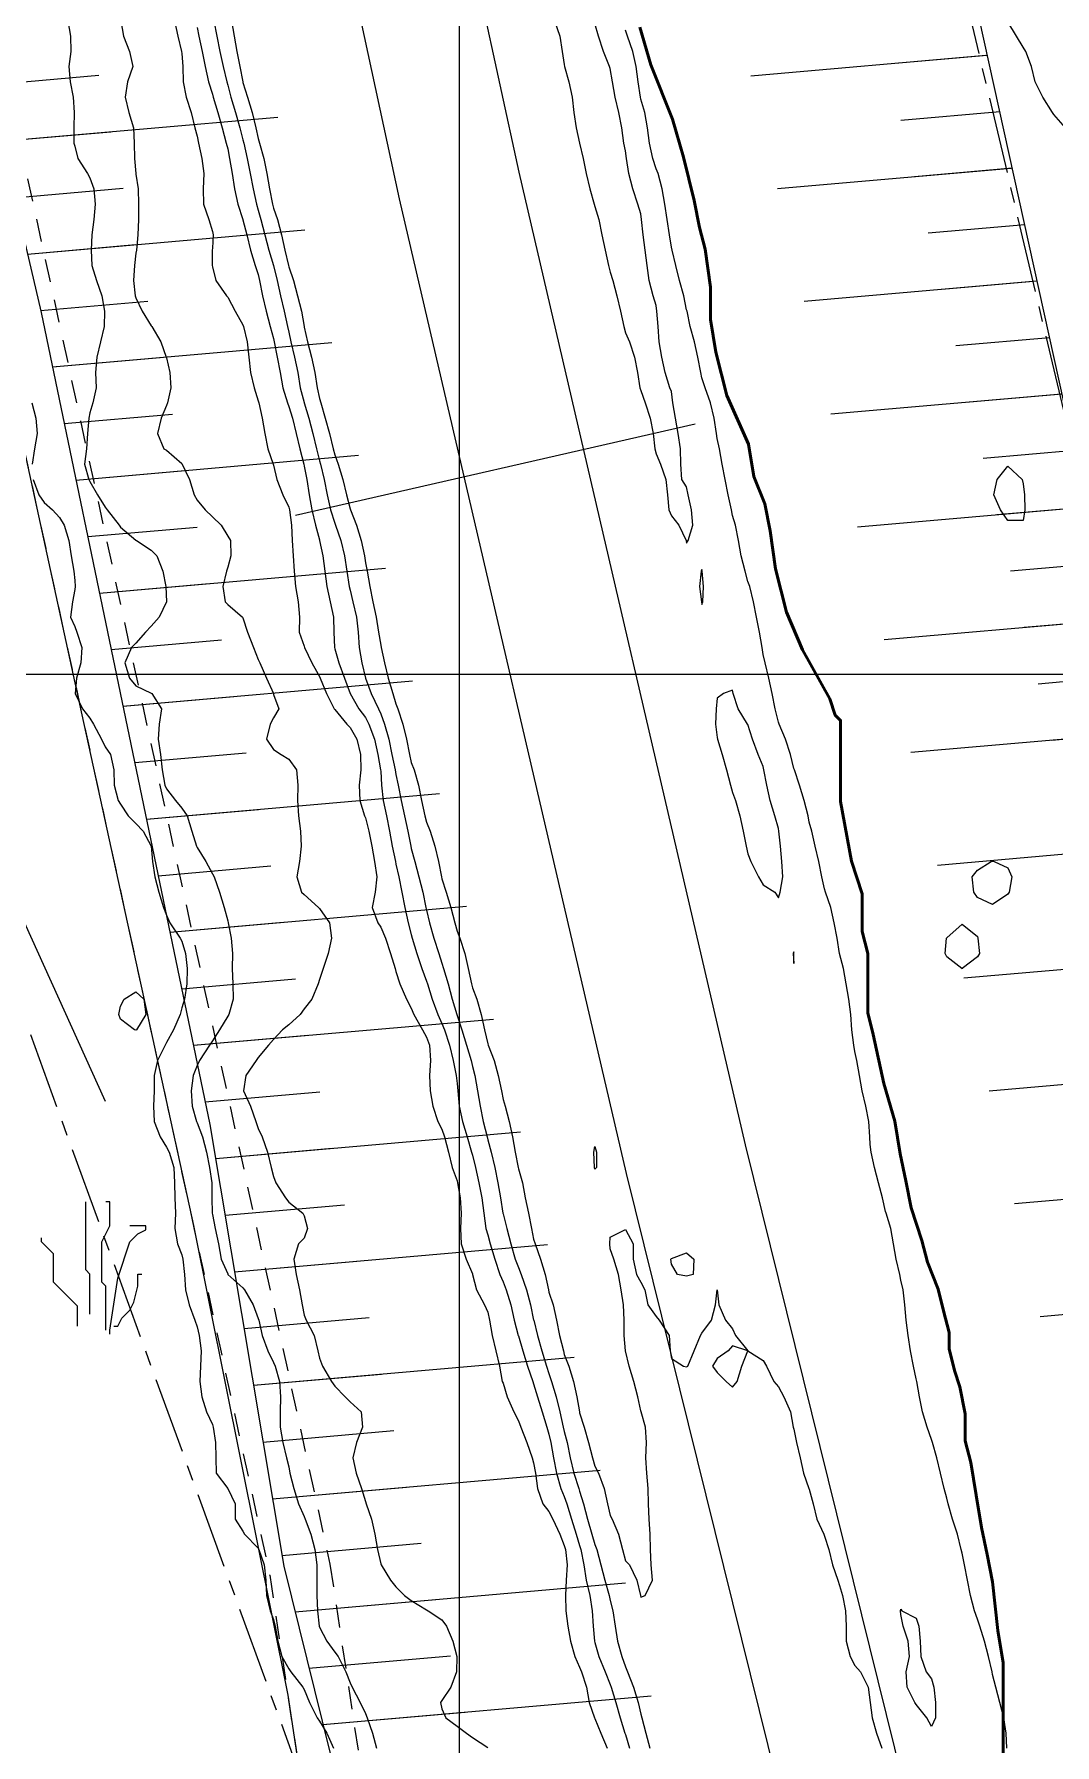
# Model space of a CAD drawing. Header units: centimetres. Extents: x 0 to 642158, y -847 to 649707.
# Drawn here: x 617152.9 to 617186.3, y 620852.4 to 620908.3 of the extents above; entities that cross this region are included whole.
import ezdxf

# ---------------------------------------------------------------- set-up
doc = ezdxf.new("R2010")
doc.units = ezdxf.units.CM
doc.header["$MEASUREMENT"] = 0
for name, pattern in [('ACAD_ISO04W100', [30, 24, -3, 0, -3]), ('CENTERX2', [4, 2.5, -0.5, 0.5, -0.5]), ('JIS_02_0.7', [1.35, 0.75, -0.6])]:
    doc.linetypes.add(name, pattern=pattern)
for name, color, linetype, lineweight in [('MEV_environnement_V', 7, 'Continuous', 20), ('MEV_grille', 254, 'Continuous', 9), ('MEV_layout inondation', 5, 'Continuous', 15), ('MEV_schema paysager_V', 7, 'Continuous', 20), ('MEV_vegetal_V', 7, 'Continuous', 25), ('WAL_parcellaire agricole', 7, 'JIS_02_0.7', 25), ('WAL_topographie 0.5', 253, 'Continuous', 20)]:
    doc.layers.add(name, color=color, linetype=linetype, lineweight=lineweight)
doc.layers.add('MEV_schema paysager_Ha', color=7, linetype='Continuous', lineweight=25, transparency=0.13)
doc.layers.add('SPW_parcellaire cadastral', color=7, linetype='CENTERX2', lineweight=25, true_color=0xff0542)
doc.linetypes.add('FENCELINE1', pattern='A,6.35,-2.54,[133,ltypeshp.shx,S=2.54,R=0,X=-2.54,Y=0],-2.54,25.4', length=36.83)
doc.linetypes.add('TRACKS', pattern='A,0.15,[130,ltypeshp.shx,S=0.25,R=0,X=0,Y=0],0.15', length=0.3)
picture_1 = doc.add_image_def('image2.png', size_in_pixel=(6614, 11023))

# ---------------------------------------------------------------- blocks, each defined once
blk = doc.blocks.new('legende vegetal')
at = {"linetype": 'ACAD_ISO04W100', "ltscale": 0.5}
blk.add_lwpolyline([(617155.16, 620873.215), (617116.802, 620957.812)], dxfattribs=at)
for points in [[(617154.643, 620866.256), (617154.643, 620867.569), (617154.512, 620867.701), (617154.512, 620869.933)], [(617155.168, 620865.731), (617155.168, 620867.175), (617155.037, 620867.307), (617155.037, 620868.62), (617155.3, 620869.145), (617155.3, 620869.933), (617155.168, 620869.933)], [(617154.249, 620865.862), (617154.249, 620866.519), (617154.118, 620866.65), (617153.855, 620866.913), (617153.723, 620867.044), (617153.592, 620867.175), (617153.461, 620867.307), (617153.461, 620868.226), (617153.329, 620868.357), (617153.198, 620868.488), (617153.067, 620868.62), (617153.067, 620868.751)], [(617155.3, 620865.599), (617155.3, 620865.731), (617155.563, 620867.438), (617155.957, 620868.62), (617156.219, 620868.882), (617156.482, 620869.014), (617156.482, 620869.145), (617155.957, 620869.145)], [(617155.431, 620865.862), (617155.563, 620865.862), (617155.694, 620866.125), (617155.957, 620866.387), (617156.088, 620866.65), (617156.219, 620867.175), (617156.219, 620867.569), (617156.351, 620867.569)]]:
    blk.add_lwpolyline(points)
blk = doc.blocks.new('*U114')
at = {"layer": 'MEV_grille', "transparency": 33554687}
blk.add_lwpolyline([(-1338.461, 0), (1338.461, 0)], dxfattribs=at)
blk = doc.blocks.new('*U115')
at = {"layer": 'MEV_grille', "color": 0, "linetype": 'ByBlock', "lineweight": -2, "transparency": 16777216}
blk.add_blockref('*U114', (0, -1500), dxfattribs=at)
blk = doc.blocks.new('*U112')
at = {"layer": 'MEV_grille', "transparency": 33554687}
blk.add_lwpolyline([(0, 1825.476), (0, -1825.476)], dxfattribs=at)
blk = doc.blocks.new('*U113')
at = {"layer": 'MEV_grille', "color": 0, "linetype": 'ByBlock', "lineweight": -2, "transparency": 16777216}
blk.add_blockref('*U112', (1800, 0), dxfattribs=at)

msp = doc.modelspace()

# ---------------------------------------------------------------- hatches: boundary and pattern name
at = {"layer": 'MEV_schema paysager_Ha', "transparency": 33554687}
h = msp.add_hatch(dxfattribs=at)
h.set_pattern_fill('ANSI31', color=60, scale=30, angle=320)
h.paths.add_polyline_path([(617169.617, 620973.194), (617165.143, 620997.552), (617163.049, 621011.729), (617162.573, 621023.432), (617161.336, 621028.189), (617160.67, 621031.995), (617159.432, 621036.467), (617156.475, 621053.969), (617156.906, 621060.001), (617157.984, 621066.14), (617158.414, 621069.802), (617158.199, 621075.295), (617157.014, 621080.142), (617155.505, 621084.988), (617154.751, 621088.973), (617151.842, 621094.789), (617149.148, 621099.205), (617146.994, 621101.252), (617145.377, 621102.544), (617143.546, 621103.621), (617141.391, 621107.391), (617140.307, 621121.334), (617138.581, 621134.515), (617137.596, 621148.681), (617137.947, 621158.301), (617138.342, 621166.601), (617137.255, 621176.482), (617136.069, 621187.153), (617134.618, 621206.801), (617133.841, 621215.056), (617132.235, 621238.569), (617131.105, 621276.162), (617130.662, 621320.72), (617129.383, 621365.826), (617128.171, 621391.821), (617126.408, 621441.701), (617124.527, 621449.888), (617124.527, 621453.399), (617124.884, 621455.482), (617126.075, 621456.85), (617127.265, 621458.873), (617127.265, 621461.254), (617125.649, 621473.672), (617125.524, 621482.896), (617125.025, 621497.979), (617124.776, 621519.544), (617124.92, 621540.094), (617125.983, 621565.584), (617126.337, 621580.453), (617126.163, 621598.374), (617127.186, 621608.874), (617130.532, 621615.192), (617131.834, 621617.887), (617134.298, 621627.22), (617135.042, 621631.96), (617135.135, 621640.047), (617136.158, 621649.713), (617136.911, 621670.5), (617129.26, 621649.205), (617124.61, 621628.36), (617120.259, 621606.016), (617117.259, 621583.371), (617115.237, 621541.083), (617114.562, 621520.401), (617115.536, 621487.717), (617112.094, 621474.528), (617111.291, 621462.83), (617115.078, 621434.173), (617114.685, 621412.686), (617116.517, 621383.817), (617118.213, 621359.713), (617121.633, 621297.519), (617122.293, 621280.379), (617124.809, 621252.783), (617126.661, 621222.595), (617125.403, 621211.007), (617126.795, 621190.875), (617128.52, 621169.158), (617130.485, 621161.793), (617131.444, 621155.186), (617130.649, 621150.827), (617132.125, 621142.753), (617132.79, 621125.456), (617134.954, 621111.319), (617137.702, 621098.468), (617139.749, 621087.381), (617141.795, 621083.246), (617143.417, 621082.42), (617144.557, 621081.575), (617145.493, 621080.194), (617145.463, 621077.083), (617144.023, 621074.463), (617144.278, 621071.03), (617145.295, 621066.579), (617147.455, 621053.531), (617147.76, 621048.137), (617148.575, 621044.067), (617151.222, 621037.452), (617151.12, 621031.956), (617151.633, 621023.148), (617154.427, 621011.658), (617158.897, 620988.919), (617162.537, 620970.568), (617168.729, 620939.186), (617182.921, 620879.156), (617188.263, 620855.446), (617193.71, 620854.003), (617187.498, 620892.108), (617176.811, 620939.879)])
h = msp.add_hatch(dxfattribs=at)
h.set_pattern_fill('ANSI31', color=60, scale=15, angle=320)
h.paths.add_polyline_path([(617169.617, 620973.194), (617165.143, 620997.552), (617163.049, 621011.729), (617162.573, 621023.432), (617161.336, 621028.189), (617160.67, 621031.995), (617159.432, 621036.467), (617156.475, 621053.969), (617156.906, 621060.001), (617157.984, 621066.14), (617158.414, 621069.802), (617158.199, 621075.295), (617157.014, 621080.142), (617155.505, 621084.988), (617154.751, 621088.973), (617151.842, 621094.789), (617149.148, 621099.205), (617146.994, 621101.252), (617145.377, 621102.544), (617143.546, 621103.621), (617141.391, 621107.391), (617140.307, 621121.334), (617138.581, 621134.515), (617137.596, 621148.681), (617137.947, 621158.301), (617138.342, 621166.601), (617137.255, 621176.482), (617136.069, 621187.153), (617134.618, 621206.801), (617133.841, 621215.056), (617132.235, 621238.569), (617131.105, 621276.162), (617130.662, 621320.72), (617129.383, 621365.826), (617128.171, 621391.821), (617126.408, 621441.701), (617124.527, 621449.888), (617124.527, 621453.399), (617124.884, 621455.482), (617126.075, 621456.85), (617127.265, 621458.873), (617127.265, 621461.254), (617125.649, 621473.672), (617125.524, 621482.896), (617125.025, 621497.979), (617124.776, 621519.544), (617124.92, 621540.094), (617125.983, 621565.584), (617126.337, 621580.453), (617126.163, 621598.374), (617127.186, 621608.874), (617130.532, 621615.192), (617131.834, 621617.887), (617134.298, 621627.22), (617135.042, 621631.96), (617135.135, 621640.047), (617136.158, 621649.713), (617136.911, 621670.5), (617132.957, 621648.368), (617129.989, 621627.895), (617123.162, 621605.493), (617122.123, 621583.834), (617121.418, 621540.656), (617120.578, 621519.454), (617120.8, 621487.646), (617120.576, 621474.663), (617119.681, 621463.134), (617121.439, 621434.424), (617121.208, 621413.2), (617123.756, 621383.971), (617124.633, 621359.105), (617126.907, 621297.599), (617127.217, 621280.099), (617128.476, 621252.652), (617130.286, 621222.294), (617130.788, 621212.114), (617133.595, 621189.8), (617133.864, 621168.997), (617134.545, 621163.04), (617136.407, 621155.367), (617136.033, 621153.22), (617137.061, 621150.231), (617136.705, 621143.134), (617138.509, 621125.82), (617138.985, 621114.157), (617141.16, 621102.299), (617147.01, 621090.064), (617151.616, 621087.22), (617153.107, 621084.646), (617154.311, 621082.965), (617155.38, 621081.272), (617156.272, 621077.352), (617156.539, 621073.164), (617152.956, 621057.576), (617153.92, 621035.982), (617159.694, 621019.068), (617160.419, 620997.657), (617177.679, 620920.157), (617193.56, 620854.923), (617187.498, 620892.108)])
h = msp.add_hatch(dxfattribs=at)
h.set_pattern_fill('ANSI31', color=60, scale=30, angle=320)
h.paths.add_polyline_path([(617170.419, 620834.567), (617172.651, 620836.166), (617173.767, 620838.36), (617176.52, 620837.394), (617174.806, 620846.341), (617170.861, 620863.855), (617160.166, 620908.624), (617154.776, 620933.562), (617146.673, 620971.647), (617141.556, 621000.514), (617137.768, 621021.34), (617128.09, 621079.063), (617126.156, 621093.864), (617119.316, 621143.104), (617111.792, 621208.391), (617108.156, 621251.964), (617106.162, 621276.436), (617103.961, 621303.676), (617102.134, 621336.288), (617100.135, 621389.845), (617096.516, 621463.981), (617093.32, 621529.296), (617090.317, 621582.148), (617088.875, 621608.789), (617089.552, 621610.434), (617091.584, 621610.24), (617079.838, 621624.63), (617079.15, 621614.869), (617077.224, 621610.745), (617075.161, 621604.283), (617075.024, 621597.272), (617074.199, 621592.185), (617074.199, 621587.785), (617073.373, 621584.761), (617071.723, 621576.1), (617070.554, 621571.223), (617069.004, 621567.237), (617065.792, 621560.483), (617065.459, 621555.39), (617064.352, 621548.747), (617063.248, 621545.861), (617063.538, 621539.763), (617064.894, 621531.341), (617066.831, 621523.888), (617067.993, 621518.758), (617069.311, 621511.094), (617070.285, 621505.466), (617073.425, 621497.132), (617077.756, 621487.932), (617080.679, 621477.434), (617081.545, 621462.498), (617082.024, 621453.112), (617079.891, 621448.421), (617077.757, 621439.358), (617074.131, 621434.987), (617070.825, 621431.469), (617069.438, 621426.671), (617071.018, 621420.988), (617073.27, 621414.516), (617077.07, 621409.311), (617077.914, 621402.699), (617079.322, 621395.946), (617077.774, 621388.912), (617077.028, 621379.272), (617077.18, 621366.49), (617077.637, 621354.926), (617081.138, 621345.34), (617084.667, 621339.141), (617088.419, 621332.55), (617091.943, 621324.141), (617093.489, 621313.549), (617093.991, 621301.308), (617095.095, 621293.181), (617098.226, 621286.522), (617098.599, 621269.214), (617098.32, 621260.56), (617100.919, 621240.097), (617102.163, 621224.304), (617102.661, 621213.61), (617104.31, 621203.418), (617105.03, 621196.058), (617108.853, 621175.666), (617110.452, 621164.481), (617113.761, 621137.233), (617115.569, 621117.477), (617117.489, 621112.22), (617116.988, 621109.132), (617114.316, 621105.794), (617111.985, 621102.229), (617112.056, 621101.1), (617120.765, 621101.771), (617121.63, 621095.928), (617112.376, 621095.304), (617112.524, 621092.145), (617113.883, 621089.004), (617118.105, 621088.839), (617120.775, 621088.744), (617122.967, 621085.98), (617123.825, 621080.262), (617124.207, 621073.973), (617125.553, 621066.79), (617126.9, 621057.169), (617128.055, 621049.377), (617129.783, 621041.532), (617130.994, 621026.347), (617134.207, 621004.931), (617136.145, 620988.525), (617136.031, 620979.069), (617142.374, 620949.543), (617145.918, 620930.208), (617153.153, 620899.212), (617158.672, 620872.657), (617161.08, 620858.212), (617163.85, 620847.016), (617167.101, 620840.155), (617169.922, 620834.909)])
h = msp.add_hatch(dxfattribs=at)
h.set_pattern_fill('ANSI31', color=60, scale=15, angle=320)
h.paths.add_polyline_path([(617170.419, 620834.567), (617172.651, 620836.166), (617173.767, 620838.36), (617172.164, 620839.948), (617169.222, 620844.997), (617165.011, 620861.103), (617155.295, 620905.773), (617149.967, 620930.558), (617141.637, 620968.956), (617138.302, 620999.865), (617134.651, 621021.029), (617125.75, 621078.391), (617121.772, 621092.578), (617115.806, 621141.831), (617107.516, 621206.061), (617103.711, 621250.656), (617102.096, 621275.072), (617098.522, 621305.188), (617095.036, 621336.316), (617086.438, 621359.081), (617085.934, 621388.312), (617080.11, 621426.004), (617086.838, 621442.658), (617088.578, 621463.389), (617083.681, 621500.211), (617076.945, 621529.071), (617073.11, 621552.713), (617080.742, 621582.645), (617082.21, 621610.23), (617089.552, 621610.434), (617091.584, 621610.24), (617079.838, 621624.63), (617079.15, 621614.869), (617077.224, 621610.745), (617075.161, 621604.283), (617075.024, 621597.272), (617074.199, 621592.185), (617074.199, 621587.785), (617073.373, 621584.761), (617071.723, 621576.1), (617070.554, 621571.223), (617069.004, 621567.237), (617065.792, 621560.483), (617065.459, 621555.39), (617064.352, 621548.747), (617063.248, 621545.861), (617063.538, 621539.763), (617064.894, 621531.341), (617066.831, 621523.888), (617067.993, 621518.758), (617069.311, 621511.094), (617070.285, 621505.466), (617073.425, 621497.132), (617077.756, 621487.932), (617080.679, 621477.434), (617081.545, 621462.498), (617082.024, 621453.112), (617079.891, 621448.421), (617077.757, 621439.358), (617074.131, 621434.987), (617070.825, 621431.469), (617069.438, 621426.671), (617071.018, 621420.988), (617073.27, 621414.516), (617077.07, 621409.311), (617077.914, 621402.699), (617079.322, 621395.946), (617077.774, 621388.912), (617077.028, 621379.272), (617077.18, 621366.49), (617077.637, 621354.926), (617081.138, 621345.34), (617084.667, 621339.141), (617088.419, 621332.55), (617091.943, 621324.141), (617093.489, 621313.549), (617093.991, 621301.308), (617095.095, 621293.181), (617098.226, 621286.522), (617098.599, 621269.214), (617098.32, 621260.56), (617100.919, 621240.097), (617102.163, 621224.304), (617102.661, 621213.61), (617104.31, 621203.418), (617105.03, 621196.058), (617108.853, 621175.666), (617110.452, 621164.481), (617113.761, 621137.233), (617115.569, 621117.477), (617117.489, 621112.22), (617116.988, 621109.132), (617114.316, 621105.794), (617111.985, 621102.229), (617112.056, 621101.1), (617120.765, 621101.771), (617121.63, 621095.928), (617112.376, 621095.304), (617112.524, 621092.145), (617113.883, 621089.004), (617118.105, 621088.839), (617120.775, 621088.744), (617122.967, 621085.98), (617123.825, 621080.262), (617124.207, 621073.973), (617125.553, 621066.79), (617126.9, 621057.169), (617128.055, 621049.377), (617129.783, 621041.532), (617130.994, 621026.347), (617134.207, 621004.931), (617136.145, 620988.525), (617136.031, 620979.069), (617142.374, 620949.543), (617145.918, 620930.208), (617153.153, 620899.212), (617158.672, 620872.657), (617161.08, 620858.212), (617163.85, 620847.016), (617167.101, 620840.155), (617169.922, 620834.909)])

# ---------------------------------------------------------------- linework, layer by layer
msp.add_lwpolyline([(617161.467, 620892.586), (617174.524, 620895.571)])
at = {"layer": 'MEV_environnement_V', "linetype": 'TRACKS', "ltscale": 3}
for points in [[(617196.551, 620794.87), (617191.316, 620813.109), (617184.085, 620840.014), (617176.176, 620871.986), (617168.771, 620903.798), (617163.542, 620928.084), (617159.498, 620945.611), (617151.09, 620986.135), (617141.663, 621040.679), (617136.609, 621072.516), (617132.233, 621101.133), (617126.671, 621142.93), (617123.473, 621166.323), (617119.773, 621200.126), (617115.901, 621242.044)], [(617192.692, 620793.816), (617187.462, 620812.038), (617180.212, 620839.014), (617172.287, 620871.053), (617164.867, 620902.923), (617159.638, 620927.214), (617155.59, 620944.754), (617147.16, 620985.388), (617137.717, 621040.025), (617132.657, 621071.9), (617128.273, 621100.567), (617122.707, 621142.396), (617119.503, 621165.835), (617115.794, 621199.724), (617111.915, 621241.714)]]:
    msp.add_lwpolyline(points, dxfattribs=at)
at = {"layer": 'MEV_layout inondation', "lineweight": 50}
msp.add_lwpolyline([(617184.598, 620851.677), (617184.598, 620855.043), (617184.421, 620856.106), (617184.243, 620857.7), (617184.066, 620858.586), (617183.889, 620859.472), (617183.711, 620860.534), (617183.534, 620861.598), (617183.357, 620862.306), (617183.357, 620863.192), (617183.18, 620864.078), (617183.003, 620864.609), (617182.826, 620865.318), (617182.826, 620865.849), (617182.648, 620866.558), (617182.471, 620867.267), (617182.117, 620868.152), (617181.94, 620868.861), (617181.585, 620869.924), (617181.408, 620870.81), (617181.231, 620871.695), (617181.053, 620872.758), (617180.699, 620873.998), (617180.345, 620875.593), (617180.168, 620876.301), (617180.168, 620878.25), (617179.99, 620878.959), (617179.99, 620880.199), (617179.636, 620881.262), (617179.281, 620883.211), (617179.281, 620885.868), (617179.104, 620886.045), (617178.927, 620886.577), (617178.041, 620888.171), (617177.509, 620889.411), (617177.155, 620890.828), (617176.977, 620892.069), (617176.8, 620892.954), (617176.446, 620893.84), (617176.269, 620894.903), (617175.56, 620896.497), (617175.206, 620897.915), (617175.029, 620898.978), (617175.029, 620900.041), (617174.851, 620901.28), (617174.674, 620901.989), (617174.497, 620902.875), (617174.142, 620904.292), (617173.788, 620905.532), (617173.079, 620907.304), (617172.724, 620908.544)], dxfattribs=at)
at = {"layer": 'MEV_schema paysager_V', "color": 60, "linetype": 'FENCELINE1', "ltscale": 0.2}
msp.add_lwpolyline([(617116.979, 621088.883), (617122.663, 621043.848), (617124.414, 621030.91), (617132.386, 620987.414), (617140.619, 620949.653), (617149.177, 620910.407), (617154.259, 620887.098), (617158.129, 620869.348), (617161.215, 620853.992), (617162.625, 620844.661), (617161.977, 620829.611), (617158.932, 620822.569), (617148.39, 620816.964), (617135.834, 620811.584), (617129.718, 620808.83), (617114.375, 620842.905), (617107.765, 620841.682), (617107.298, 620797.822)], dxfattribs=at)
at = {"layer": 'MEV_schema paysager_V', "color": 60}
for points in [[(617169.617, 620973.194), (617187.385, 620892.583), (617193.419, 620855.789)], [(617142.374, 620949.543), (617145.918, 620930.208), (617153.153, 620899.212), (617158.672, 620872.657), (617161.08, 620858.212), (617163.85, 620847.016), (617167.101, 620840.155), (617169.922, 620834.909), (617170.419, 620834.567), (617170.593, 620834.692)]]:
    msp.add_lwpolyline(points, dxfattribs=at)
at = {"layer": 'SPW_parcellaire cadastral'}
for points in [[(617241.275, 621070.317), (617280.13, 620882.72), (617280.432, 620881.446), (617281.442, 620877.166), (617193.589, 620834.551), (617195.609, 620842.354), (617187.498, 620892.108), (617169.495, 620968.06), (617157.998, 621018.267), (617167.025, 621022.532), (617176.672, 621027.88), (617180.083, 621036.101), (617179.433, 621040.006), (617177.873, 621042.565), (617175.726, 621044.879), (617170.605, 621047.194), (617169.567, 621047.434), (617241.275, 621070.317)], [(617124.414, 621030.91), (617148.7, 620886.869), (617168.493, 620832.454), (617169.763, 620828.485), (617173.506, 620823.158), (617131.961, 620802.38), (617113.978, 620842.319), (617107.661, 620842.802), (617106.31, 620808.157), (617107.294, 620797.931), (617098.564, 620800.704), (617079.313, 620808.469), (617069.931, 620814.081), (617052.805, 620853.718), (617029.961, 620908.942), (617024.266, 620921.301), (617009.212, 620953.702)]]:
    msp.add_lwpolyline(points, dxfattribs=at)
at = {"layer": 'WAL_parcellaire agricole'}
msp.add_lwpolyline([(617131.717, 620999.87), (617162.591, 620858.273), (617164.631, 620844.768), (617163.959, 620829.156), (617160.31, 620820.717), (617128.951, 620806.192), (617113.205, 620840.655), (617109.747, 620840.015), (617109.267, 620794.93), (617076.409, 620807.461), (617068.245, 620813.628), (617006.973, 620958.817), (617020.76, 620999.151), (617043.515, 621008.447), (617081.419, 621020.186), (617093.459, 621018.754), (617099.071, 621006.412), (617111.114, 620858.846), (617111.64, 620859.146), (617107.637, 620997.97)], close=True, dxfattribs=at)
msp.add_lwpolyline([(617130.135, 620997.739), (617160.623, 620857.911), (617162.625, 620844.661), (617161.977, 620829.611), (617158.777, 620822.211), (617129.935, 620808.852), (617114.375, 620842.905), (617107.765, 620841.682), (617107.298, 620797.822), (617077.387, 620809.229), (617069.879, 620814.9), (617009.113, 620958.892), (617022.358, 620997.643), (617044.19, 621006.562), (617081.605, 621018.15), (617092.105, 621016.901), (617097.106, 621005.902), (617109.274, 620856.805), (617111.574, 620856.805), (617113.674, 620858.005), (617109.691, 620996.126), (617130.135, 620997.739)], dxfattribs=at)
at = {"layer": 'WAL_topographie 0.5'}
for points in [[(617186.631, 620905.25), (617186.25, 620905.685), (617186.205, 620905.75), (617185.885, 620906.25), (617185.75, 620906.537), (617185.643, 620906.75), (617185.522, 620907.25), (617185.337, 620907.75), (617185.25, 620907.889), (617185.034, 620908.25), (617184.75, 620908.711), (617184.724, 620908.75), (617184.562, 620909.25), (617184.612, 620909.75), (617184.75, 620910.23), (617184.755, 620910.25), (617184.929, 620910.75), (617185.25, 620911.004), (617185.75, 620911.057), (617186.25, 620911.088), (617186.75, 620911.069)], [(617154.024, 620908.75), (617154.114, 620908.25), (617154.124, 620907.75), (617154.06, 620907.25), (617154.097, 620906.75), (617154.198, 620906.25), (617154.237, 620905.75), (617154.224, 620905.25), (617154.222, 620904.75), (617154.25, 620904.648), (617154.348, 620904.25), (617154.673, 620903.75), (617154.75, 620903.608), (617154.877, 620903.25), (617154.922, 620902.75), (617154.874, 620902.25), (617154.813, 620901.75), (617154.789, 620901.25), (617154.81, 620900.75), (617154.966, 620900.25), (617155.137, 620899.75), (617155.229, 620899.25), (617155.209, 620898.75), (617155.09, 620898.25), (617154.972, 620897.75), (617154.933, 620897.25), (617154.956, 620896.75), (617154.847, 620896.25), (617154.75, 620895.922), (617154.709, 620895.75), (617154.672, 620895.25), (617154.633, 620894.75), (617154.573, 620894.25), (617154.71, 620893.75), (617154.75, 620893.683), (617154.993, 620893.25), (617155.25, 620892.841), (617155.308, 620892.75), (617155.702, 620892.25), (617155.75, 620892.187), (617156.25, 620891.758), (617156.267, 620891.75), (617156.75, 620891.44), (617156.939, 620891.25), (617157.129, 620890.75), (617157.227, 620890.25), (617157.247, 620889.75), (617157.008, 620889.25), (617156.75, 620888.951), (617156.565, 620888.75), (617156.25, 620888.399), (617156.11, 620888.25), (617155.891, 620887.75), (617156.041, 620887.25), (617156.25, 620887.003), (617156.75, 620886.764), (617156.772, 620886.75), (617157.092, 620886.25), (617157.007, 620885.75), (617156.983, 620885.25), (617157.057, 620884.75), (617157.105, 620884.25), (617157.198, 620883.75), (617157.25, 620883.634), (617157.548, 620883.25), (617157.75, 620883.003), (617157.926, 620882.75), (617158.081, 620882.25), (617158.227, 620881.75), (617158.25, 620881.709), (617158.534, 620881.25), (617158.75, 620880.849), (617158.804, 620880.75), (617158.982, 620880.25), (617159.132, 620879.75), (617159.25, 620879.31), (617159.264, 620879.25), (617159.368, 620878.75), (617159.404, 620878.25), (617159.396, 620877.75), (617159.419, 620877.25), (617159.434, 620876.75), (617159.288, 620876.25), (617159.25, 620876.191), (617158.988, 620875.75), (617158.75, 620875.391), (617158.659, 620875.25), (617158.334, 620874.75), (617158.25, 620874.582), (617158.121, 620874.25), (617158.058, 620873.75), (617158.093, 620873.25), (617158.234, 620872.75), (617158.25, 620872.708), (617158.426, 620872.25), (617158.563, 620871.75), (617158.661, 620871.25), (617158.729, 620870.75), (617158.733, 620870.25), (617158.742, 620869.75), (617158.75, 620869.706), (617158.842, 620869.25), (617158.952, 620868.75), (617159.041, 620868.25), (617159.25, 620867.763), (617159.26, 620867.75), (617159.75, 620867.31), (617159.796, 620867.25), (617160.08, 620866.75), (617160.25, 620866.312), (617160.269, 620866.25), (617160.381, 620865.75), (617160.557, 620865.25), (617160.75, 620864.873), (617160.805, 620864.75), (617160.94, 620864.25), (617160.976, 620863.75), (617160.969, 620863.25), (617160.97, 620862.75), (617161.05, 620862.25), (617161.176, 620861.75), (617161.25, 620861.46), (617161.286, 620861.25), (617161.408, 620860.75), (617161.568, 620860.25), (617161.75, 620859.829), (617161.781, 620859.75), (617161.964, 620859.25), (617162.097, 620858.75), (617162.16, 620858.25), (617162.167, 620857.75), (617162.164, 620857.25), (617162.182, 620856.75), (617162.237, 620856.25), (617162.25, 620856.211), (617162.486, 620855.75), (617162.75, 620855.4), (617162.859, 620855.25), (617163.113, 620854.75), (617163.25, 620854.391), (617163.32, 620854.25), (617163.579, 620853.75), (617163.75, 620853.388), (617163.806, 620853.25), (617163.98, 620852.75), (617164.119, 620852.25)], [(617155.753, 620908.75), (617155.842, 620908.25), (617156.037, 620907.75), (617156.155, 620907.25), (617155.98, 620906.75), (617155.895, 620906.25), (617156.015, 620905.75), (617156.168, 620905.25), (617156.196, 620904.75), (617156.203, 620904.25), (617156.248, 620903.75), (617156.25, 620903.732), (617156.322, 620903.25), (617156.341, 620902.75), (617156.331, 620902.25), (617156.311, 620901.75), (617156.265, 620901.25), (617156.25, 620901.145), (617156.201, 620900.75), (617156.169, 620900.25), (617156.23, 620899.75), (617156.25, 620899.691), (617156.456, 620899.25), (617156.75, 620898.773), (617156.769, 620898.75), (617157.07, 620898.25), (617157.245, 620897.75), (617157.25, 620897.727), (617157.359, 620897.25), (617157.387, 620896.75), (617157.278, 620896.25), (617157.25, 620896.167), (617157.075, 620895.75), (617156.953, 620895.25), (617157.16, 620894.75), (617157.25, 620894.704), (617157.75, 620894.272), (617157.764, 620894.25), (617158.006, 620893.75), (617158.153, 620893.25), (617158.25, 620893.074), (617158.513, 620892.75), (617158.75, 620892.521), (617159.032, 620892.25), (617159.25, 620891.898), (617159.338, 620891.75), (617159.358, 620891.25), (617159.25, 620890.884), (617159.213, 620890.75), (617159.092, 620890.25), (617159.173, 620889.75), (617159.25, 620889.663), (617159.729, 620889.25), (617159.75, 620889.227), (617159.901, 620888.75), (617160.093, 620888.25), (617160.25, 620887.863), (617160.302, 620887.75), (617160.52, 620887.25), (617160.743, 620886.75), (617160.75, 620886.712), (617160.921, 620886.25), (617160.75, 620885.952), (617160.64, 620885.75), (617160.522, 620885.25), (617160.75, 620884.917), (617160.996, 620884.75), (617161.25, 620884.599), (617161.5, 620884.25), (617161.547, 620883.75), (617161.533, 620883.25), (617161.57, 620882.75), (617161.631, 620882.25), (617161.657, 620881.75), (617161.596, 620881.25), (617161.512, 620880.75), (617161.666, 620880.25), (617161.75, 620880.173), (617162.214, 620879.75), (617162.25, 620879.721), (617162.581, 620879.25), (617162.646, 620878.75), (617162.534, 620878.25), (617162.371, 620877.75), (617162.25, 620877.399), (617162.203, 620877.25), (617162.002, 620876.75), (617161.75, 620876.432), (617161.617, 620876.25), (617161.25, 620875.916), (617161.047, 620875.75), (617160.75, 620875.431), (617160.586, 620875.25), (617160.25, 620874.843), (617160.179, 620874.75), (617159.84, 620874.25), (617159.767, 620873.75), (617159.998, 620873.25), (617160.171, 620872.75), (617160.25, 620872.524), (617160.375, 620872.25), (617160.548, 620871.75), (617160.667, 620871.25), (617160.75, 620870.948), (617160.827, 620870.75), (617161.141, 620870.25), (617161.25, 620870.115), (617161.708, 620869.75), (617161.75, 620869.669), (617161.856, 620869.25), (617161.75, 620868.933), (617161.567, 620868.75), (617161.414, 620868.25), (617161.493, 620867.75), (617161.597, 620867.25), (617161.68, 620866.75), (617161.75, 620866.417), (617161.814, 620866.25), (617162.074, 620865.75), (617162.2, 620865.25), (617162.25, 620865.013), (617162.354, 620864.75), (617162.648, 620864.25), (617162.75, 620864.09), (617163.085, 620863.75), (617163.25, 620863.581), (617163.614, 620863.25), (617163.656, 620862.75), (617163.462, 620862.25), (617163.339, 620861.75), (617163.45, 620861.25), (617163.619, 620860.75), (617163.75, 620860.326), (617163.775, 620860.25), (617163.947, 620859.75), (617164.054, 620859.25), (617164.142, 620858.75), (617164.25, 620858.279), (617164.261, 620858.25), (617164.57, 620857.75), (617164.75, 620857.532), (617165.028, 620857.25), (617165.25, 620857.082), (617165.75, 620856.78), (617165.801, 620856.75), (617166.25, 620856.452), (617166.403, 620856.25), (617166.613, 620855.75), (617166.74, 620855.25), (617166.728, 620854.75), (617166.545, 620854.25), (617166.25, 620853.816), (617166.209, 620853.75), (617166.25, 620853.544), (617166.385, 620853.25), (617166.75, 620852.974), (617167.056, 620852.75), (617167.25, 620852.601), (617167.75, 620852.272)], [(617157.508, 620908.75), (617157.626, 620908.25), (617157.743, 620907.75), (617157.75, 620907.679), (617157.785, 620907.25), (617157.794, 620906.75), (617157.89, 620906.25), (617158.055, 620905.75), (617158.175, 620905.25), (617158.25, 620904.975), (617158.294, 620904.75), (617158.41, 620904.25), (617158.474, 620903.75), (617158.447, 620903.25), (617158.455, 620902.75), (617158.633, 620902.25), (617158.75, 620901.86), (617158.777, 620901.75), (617158.75, 620901.317), (617158.743, 620901.25), (617158.738, 620900.75), (617158.75, 620900.706), (617158.861, 620900.25), (617159.212, 620899.75), (617159.25, 620899.709), (617159.492, 620899.25), (617159.75, 620898.802), (617159.765, 620898.75), (617159.885, 620898.25), (617159.94, 620897.75), (617159.995, 620897.25), (617160.115, 620896.75), (617160.25, 620896.316), (617160.263, 620896.25), (617160.373, 620895.75), (617160.466, 620895.25), (617160.561, 620894.75), (617160.735, 620894.25), (617160.75, 620894.214), (617160.854, 620893.75), (617161.055, 620893.25), (617161.25, 620892.843), (617161.27, 620892.75), (617161.338, 620892.25), (617161.363, 620891.75), (617161.395, 620891.25), (617161.428, 620890.75), (617161.464, 620890.25), (617161.558, 620889.75), (617161.602, 620889.25), (617161.587, 620888.75), (617161.75, 620888.301), (617161.761, 620888.25), (617162, 620887.75), (617162.25, 620887.309), (617162.277, 620887.25), (617162.477, 620886.75), (617162.73, 620886.25), (617162.75, 620886.224), (617163.145, 620885.75), (617163.25, 620885.631), (617163.47, 620885.25), (617163.588, 620884.75), (617163.598, 620884.25), (617163.547, 620883.75), (617163.567, 620883.25), (617163.723, 620882.75), (617163.75, 620882.681), (617163.861, 620882.25), (617163.959, 620881.75), (617164.046, 620881.25), (617164.124, 620880.75), (617164.072, 620880.25), (617163.97, 620879.75), (617164.153, 620879.25), (617164.25, 620879.101), (617164.413, 620878.75), (617164.575, 620878.25), (617164.719, 620877.75), (617164.75, 620877.652), (617164.871, 620877.25), (617165.089, 620876.75), (617165.25, 620876.457), (617165.334, 620876.25), (617165.62, 620875.75), (617165.75, 620875.512), (617165.847, 620875.25), (617165.883, 620874.75), (617165.842, 620874.25), (617165.865, 620873.75), (617165.954, 620873.25), (617166.118, 620872.75), (617166.25, 620872.498), (617166.332, 620872.25), (617166.467, 620871.75), (617166.589, 620871.25), (617166.75, 620870.807), (617166.762, 620870.75), (617166.846, 620870.25), (617166.878, 620869.75), (617166.86, 620869.25), (617166.886, 620868.75), (617167.044, 620868.25), (617167.25, 620867.763), (617167.253, 620867.75), (617167.386, 620867.25), (617167.641, 620866.75), (617167.75, 620866.511), (617167.806, 620866.25), (617167.893, 620865.75), (617168.014, 620865.25), (617168.136, 620864.75), (617168.223, 620864.25), (617168.25, 620864.19), (617168.382, 620863.75), (617168.601, 620863.25), (617168.75, 620862.956), (617168.827, 620862.75), (617169.023, 620862.25), (617169.198, 620861.75), (617169.25, 620861.592), (617169.314, 620861.25), (617169.379, 620860.75), (617169.555, 620860.25), (617169.75, 620859.999), (617169.873, 620859.75), (617170.101, 620859.25), (617170.25, 620858.882), (617170.29, 620858.75), (617170.342, 620858.25), (617170.314, 620857.75), (617170.292, 620857.25), (617170.306, 620856.75), (617170.364, 620856.25), (617170.452, 620855.75), (617170.592, 620855.25), (617170.75, 620854.906), (617170.815, 620854.75), (617170.973, 620854.25), (617171.065, 620853.75), (617171.238, 620853.25), (617171.25, 620853.228), (617171.444, 620852.75), (617171.654, 620852.25)], [(617158.25, 620908.525), (617158.311, 620908.25), (617158.421, 620907.75), (617158.516, 620907.25), (617158.62, 620906.75), (617158.75, 620906.354), (617158.778, 620906.25), (617158.929, 620905.75), (617159.069, 620905.25), (617159.2, 620904.75), (617159.25, 620904.559), (617159.314, 620904.25), (617159.399, 620903.75), (617159.468, 620903.25), (617159.578, 620902.75), (617159.748, 620902.25), (617159.75, 620902.243), (617159.873, 620901.75), (617159.992, 620901.25), (617160.147, 620900.75), (617160.25, 620900.449), (617160.293, 620900.25), (617160.393, 620899.75), (617160.508, 620899.25), (617160.643, 620898.75), (617160.75, 620898.357), (617160.773, 620898.25), (617160.87, 620897.75), (617160.968, 620897.25), (617161.058, 620896.75), (617161.205, 620896.25), (617161.25, 620896.139), (617161.371, 620895.75), (617161.491, 620895.25), (617161.606, 620894.75), (617161.734, 620894.25), (617161.75, 620894.185), (617161.833, 620893.75), (617161.918, 620893.25), (617162.005, 620892.75), (617162.118, 620892.25), (617162.25, 620891.772), (617162.256, 620891.75), (617162.36, 620891.25), (617162.426, 620890.75), (617162.49, 620890.25), (617162.599, 620889.75), (617162.709, 620889.25), (617162.715, 620888.75), (617162.736, 620888.25), (617162.75, 620888.21), (617162.886, 620887.75), (617163.066, 620887.25), (617163.249, 620886.75), (617163.25, 620886.748), (617163.533, 620886.25), (617163.75, 620885.959), (617163.859, 620885.75), (617164.044, 620885.25), (617164.16, 620884.75), (617164.246, 620884.25), (617164.25, 620884.203), (617164.282, 620883.75), (617164.334, 620883.25), (617164.437, 620882.75), (617164.537, 620882.25), (617164.624, 620881.75), (617164.73, 620881.25), (617164.75, 620881.163), (617164.848, 620880.75), (617164.946, 620880.25), (617165.036, 620879.75), (617165.146, 620879.25), (617165.25, 620878.869), (617165.279, 620878.75), (617165.435, 620878.25), (617165.597, 620877.75), (617165.75, 620877.344), (617165.78, 620877.25), (617165.935, 620876.75), (617166.113, 620876.25), (617166.25, 620875.961), (617166.332, 620875.75), (617166.498, 620875.25), (617166.624, 620874.75), (617166.722, 620874.25), (617166.75, 620873.991), (617166.772, 620873.75), (617166.817, 620873.25), (617166.923, 620872.75), (617167.072, 620872.25), (617167.222, 620871.75), (617167.25, 620871.648), (617167.353, 620871.25), (617167.463, 620870.75), (617167.554, 620870.25), (617167.622, 620869.75), (617167.691, 620869.25), (617167.75, 620869.048), (617167.833, 620868.75), (617167.983, 620868.25), (617168.139, 620867.75), (617168.25, 620867.503), (617168.355, 620867.25), (617168.507, 620866.75), (617168.613, 620866.25), (617168.745, 620865.75), (617168.75, 620865.737), (617168.896, 620865.25), (617169.048, 620864.75), (617169.219, 620864.25), (617169.25, 620864.173), (617169.38, 620863.75), (617169.528, 620863.25), (617169.684, 620862.75), (617169.75, 620862.525), (617169.811, 620862.25), (617169.897, 620861.75), (617169.992, 620861.25), (617170.14, 620860.75), (617170.25, 620860.49), (617170.332, 620860.25), (617170.483, 620859.75), (617170.638, 620859.25), (617170.75, 620858.889), (617170.794, 620858.75), (617170.894, 620858.25), (617170.971, 620857.75), (617171.082, 620857.25), (617171.167, 620856.75), (617171.192, 620856.25), (617171.239, 620855.75), (617171.25, 620855.711), (617171.382, 620855.25), (617171.588, 620854.75), (617171.75, 620854.343), (617171.786, 620854.25), (617171.936, 620853.75), (617172.074, 620853.25), (617172.233, 620852.75), (617172.25, 620852.7), (617172.384, 620852.25)], [(617158.794, 620908.75), (617158.895, 620908.25), (617158.994, 620907.75), (617159.099, 620907.25), (617159.217, 620906.75), (617159.25, 620906.64), (617159.356, 620906.25), (617159.51, 620905.75), (617159.65, 620905.25), (617159.75, 620904.854), (617159.775, 620904.75), (617159.892, 620904.25), (617159.989, 620903.75), (617160.08, 620903.25), (617160.196, 620902.75), (617160.25, 620902.559), (617160.33, 620902.25), (617160.464, 620901.75), (617160.598, 620901.25), (617160.749, 620900.75), (617160.75, 620900.747), (617160.867, 620900.25), (617160.976, 620899.75), (617161.099, 620899.25), (617161.209, 620898.75), (617161.25, 620898.567), (617161.316, 620898.25), (617161.438, 620897.75), (617161.539, 620897.25), (617161.619, 620896.75), (617161.75, 620896.262), (617161.753, 620896.25), (617161.905, 620895.75), (617162.029, 620895.25), (617162.151, 620894.75), (617162.25, 620894.358), (617162.279, 620894.25), (617162.403, 620893.75), (617162.501, 620893.25), (617162.61, 620892.75), (617162.75, 620892.321), (617162.775, 620892.25), (617162.944, 620891.75), (617163.065, 620891.25), (617163.141, 620890.75), (617163.218, 620890.25), (617163.25, 620890.126), (617163.338, 620889.75), (617163.455, 620889.25), (617163.51, 620888.75), (617163.546, 620888.25), (617163.63, 620887.75), (617163.75, 620887.254), (617163.751, 620887.25), (617163.938, 620886.75), (617164.176, 620886.25), (617164.25, 620886.084), (617164.378, 620885.75), (617164.516, 620885.25), (617164.62, 620884.75), (617164.724, 620884.25), (617164.75, 620884.096), (617164.822, 620883.75), (617164.915, 620883.25), (617165.029, 620882.75), (617165.137, 620882.25), (617165.234, 620881.75), (617165.25, 620881.681), (617165.362, 620881.25), (617165.501, 620880.75), (617165.625, 620880.25), (617165.731, 620879.75), (617165.75, 620879.659), (617165.847, 620879.25), (617165.989, 620878.75), (617166.149, 620878.25), (617166.25, 620877.929), (617166.308, 620877.75), (617166.455, 620877.25), (617166.591, 620876.75), (617166.738, 620876.25), (617166.75, 620876.213), (617166.904, 620875.75), (617167.059, 620875.25), (617167.203, 620874.75), (617167.25, 620874.548), (617167.329, 620874.25), (617167.419, 620873.75), (617167.5, 620873.25), (617167.603, 620872.75), (617167.725, 620872.25), (617167.75, 620872.154), (617167.862, 620871.75), (617167.983, 620871.25), (617168.083, 620870.75), (617168.162, 620870.25), (617168.245, 620869.75), (617168.25, 620869.728), (617168.37, 620869.25), (617168.505, 620868.75), (617168.649, 620868.25), (617168.75, 620867.981), (617168.841, 620867.75), (617169.016, 620867.25), (617169.143, 620866.75), (617169.25, 620866.257), (617169.252, 620866.25), (617169.37, 620865.75), (617169.515, 620865.25), (617169.672, 620864.75), (617169.75, 620864.513), (617169.837, 620864.25), (617169.988, 620863.75), (617170.109, 620863.25), (617170.219, 620862.75), (617170.25, 620862.611), (617170.34, 620862.25), (617170.445, 620861.75), (617170.564, 620861.25), (617170.724, 620860.75), (617170.75, 620860.665), (617170.883, 620860.25), (617171.011, 620859.75), (617171.15, 620859.25), (617171.25, 620858.915), (617171.311, 620858.75), (617171.45, 620858.25), (617171.574, 620857.75), (617171.713, 620857.25), (617171.75, 620857.082), (617171.837, 620856.75), (617171.912, 620856.25), (617171.995, 620855.75), (617172.129, 620855.25), (617172.25, 620854.917), (617172.318, 620854.75), (617172.516, 620854.25), (617172.662, 620853.75), (617172.75, 620853.367), (617172.782, 620853.25), (617172.912, 620852.75), (617173.051, 620852.25)], [(617159.376, 620908.75), (617159.464, 620908.25), (617159.548, 620907.75), (617159.644, 620907.25), (617159.745, 620906.75), (617159.75, 620906.73), (617159.902, 620906.25), (617160.055, 620905.75), (617160.174, 620905.25), (617160.25, 620904.898), (617160.294, 620904.75), (617160.428, 620904.25), (617160.525, 620903.75), (617160.615, 620903.25), (617160.719, 620902.75), (617160.75, 620902.626), (617160.874, 620902.25), (617161.005, 620901.75), (617161.115, 620901.25), (617161.238, 620900.75), (617161.25, 620900.704), (617161.405, 620900.25), (617161.537, 620899.75), (617161.661, 620899.25), (617161.747, 620898.75), (617161.75, 620898.733), (617161.857, 620898.25), (617161.99, 620897.75), (617162.094, 620897.25), (617162.177, 620896.75), (617162.25, 620896.395), (617162.294, 620896.25), (617162.44, 620895.75), (617162.577, 620895.25), (617162.702, 620894.75), (617162.75, 620894.558), (617162.864, 620894.25), (617163.014, 620893.75), (617163.129, 620893.25), (617163.25, 620892.789), (617163.265, 620892.75), (617163.464, 620892.25), (617163.61, 620891.75), (617163.717, 620891.25), (617163.75, 620891.023), (617163.807, 620890.75), (617163.891, 620890.25), (617163.998, 620889.75), (617164.103, 620889.25), (617164.182, 620888.75), (617164.25, 620888.325), (617164.268, 620888.25), (617164.377, 620887.75), (617164.492, 620887.25), (617164.647, 620886.75), (617164.75, 620886.406), (617164.81, 620886.25), (617164.978, 620885.75), (617165.089, 620885.25), (617165.188, 620884.75), (617165.25, 620884.489), (617165.345, 620884.25), (617165.489, 620883.75), (617165.585, 620883.25), (617165.698, 620882.75), (617165.75, 620882.545), (617165.867, 620882.25), (617166.024, 620881.75), (617166.14, 620881.25), (617166.237, 620880.75), (617166.25, 620880.689), (617166.389, 620880.25), (617166.538, 620879.75), (617166.673, 620879.25), (617166.75, 620878.976), (617166.838, 620878.75), (617166.999, 620878.25), (617167.114, 620877.75), (617167.219, 620877.25), (617167.25, 620877.123), (617167.389, 620876.75), (617167.539, 620876.25), (617167.647, 620875.75), (617167.75, 620875.295), (617167.766, 620875.25), (617167.961, 620874.75), (617168.093, 620874.25), (617168.194, 620873.75), (617168.25, 620873.469), (617168.321, 620873.25), (617168.451, 620872.75), (617168.553, 620872.25), (617168.644, 620871.75), (617168.742, 620871.25), (617168.75, 620871.204), (617168.88, 620870.75), (617168.975, 620870.25), (617169.082, 620869.75), (617169.182, 620869.25), (617169.25, 620868.897), (617169.294, 620868.75), (617169.478, 620868.25), (617169.628, 620867.75), (617169.735, 620867.25), (617169.75, 620867.174), (617169.883, 620866.75), (617169.995, 620866.25), (617170.098, 620865.75), (617170.22, 620865.25), (617170.25, 620865.127), (617170.395, 620864.75), (617170.548, 620864.25), (617170.663, 620863.75), (617170.746, 620863.25), (617170.75, 620863.225), (617170.9, 620862.75), (617171.046, 620862.25), (617171.175, 620861.75), (617171.25, 620861.477), (617171.373, 620861.25), (617171.556, 620860.75), (617171.667, 620860.25), (617171.75, 620859.867), (617171.815, 620859.75), (617172.024, 620859.25), (617172.157, 620858.75), (617172.25, 620858.38), (617172.38, 620858.25), (617172.624, 620857.75), (617172.739, 620857.25), (617172.75, 620857.198), (617172.889, 620857.25), (617173.13, 620857.75), (617173.089, 620858.25), (617173.066, 620858.75), (617173.059, 620859.25), (617173.02, 620859.75), (617173.004, 620860.25), (617172.994, 620860.75), (617172.944, 620861.25), (617172.915, 620861.75), (617172.936, 620862.25), (617172.909, 620862.75), (617172.765, 620863.25), (617172.75, 620863.287), (617172.655, 620863.75), (617172.52, 620864.25), (617172.372, 620864.75), (617172.25, 620865.25), (617172.25, 620865.25), (617172.213, 620865.75), (617172.203, 620866.25), (617172.181, 620866.75), (617172.111, 620867.25), (617172.025, 620867.75), (617171.875, 620868.25), (617171.75, 620868.583), (617171.736, 620868.75), (617171.75, 620868.964), (617172.25, 620869.219), (617172.5, 620868.75), (617172.507, 620868.25), (617172.61, 620867.75), (617172.75, 620867.5), (617172.885, 620867.25), (617172.977, 620866.75), (617173.25, 620866.375), (617173.347, 620866.25), (617173.679, 620865.75), (617173.707, 620865.25), (617173.75, 620865), (617174.15, 620864.75), (617174.25, 620864.725), (617174.292, 620864.75), (617174.5, 620865.25), (617174.7, 620865.75), (617174.75, 620865.833), (617175.062, 620866.25), (617175.194, 620866.75), (617175.25, 620867.25), (617175.25, 620867.25), (617175.25, 620867.25), (617175.3, 620866.75), (617175.523, 620866.25), (617175.75, 620865.972), (617175.841, 620865.75), (617176.25, 620865.25), (617176.25, 620865.25), (617176.75, 620864.934), (617176.859, 620864.75), (617177.094, 620864.25), (617177.25, 620864.071), (617177.429, 620863.75), (617177.642, 620863.25), (617177.732, 620862.75), (617177.75, 620862.683), (617177.839, 620862.25), (617177.965, 620861.75), (617178.074, 620861.25), (617178.242, 620860.75), (617178.25, 620860.727), (617178.385, 620860.25), (617178.5, 620859.75), (617178.728, 620859.25), (617178.75, 620859.194), (617178.893, 620858.75), (617179.011, 620858.25), (617179.193, 620857.75), (617179.25, 620857.575), (617179.339, 620857.25), (617179.442, 620856.75), (617179.466, 620856.25), (617179.465, 620855.75), (617179.599, 620855.25), (617179.75, 620854.959), (617179.927, 620854.75), (617180.18, 620854.25), (617180.25, 620853.75), (617180.25, 620853.75), (617180.318, 620853.25), (617180.455, 620852.75), (617180.634, 620852.25)], [(617169.929, 620908.75), (617170.11, 620908.25), (617170.186, 620907.75), (617170.25, 620907.317), (617170.26, 620907.25), (617170.397, 620906.75), (617170.506, 620906.25), (617170.564, 620905.75), (617170.634, 620905.25), (617170.75, 620904.75), (617170.75, 620904.75), (617170.864, 620904.25), (617170.965, 620903.75), (617171.085, 620903.25), (617171.229, 620902.75), (617171.25, 620902.673), (617171.385, 620902.25), (617171.483, 620901.75), (617171.586, 620901.25), (617171.698, 620900.75), (617171.75, 620900.527), (617171.836, 620900.25), (617171.972, 620899.75), (617172.088, 620899.25), (617172.194, 620898.75), (617172.25, 620898.545), (617172.379, 620898.25), (617172.548, 620897.75), (617172.648, 620897.25), (617172.724, 620896.75), (617172.75, 620896.658), (617172.892, 620896.25), (617173.06, 620895.75), (617173.154, 620895.25), (617173.215, 620894.75), (617173.25, 620894.588), (617173.398, 620894.25), (617173.571, 620893.75), (617173.621, 620893.25), (617173.672, 620892.75), (617173.75, 620892.558), (617173.997, 620892.25), (617174.234, 620891.75), (617174.25, 620891.67), (617174.304, 620891.75), (617174.455, 620892.25), (617174.403, 620892.75), (617174.297, 620893.25), (617174.25, 620893.506), (617174.097, 620893.75), (617174.064, 620894.25), (617174.044, 620894.75), (617173.968, 620895.25), (617173.881, 620895.75), (617173.803, 620896.25), (617173.75, 620896.625), (617173.698, 620896.75), (617173.544, 620897.25), (617173.434, 620897.75), (617173.352, 620898.25), (617173.317, 620898.75), (617173.28, 620899.25), (617173.25, 620899.439), (617173.151, 620899.75), (617173.024, 620900.25), (617172.955, 620900.75), (617172.897, 620901.25), (617172.832, 620901.75), (617172.777, 620902.25), (617172.75, 620902.435), (617172.655, 620902.75), (617172.488, 620903.25), (617172.365, 620903.75), (617172.282, 620904.25), (617172.25, 620904.496), (617172.193, 620904.75), (617172.13, 620905.25), (617172.037, 620905.75), (617171.914, 620906.25), (617171.826, 620906.75), (617171.75, 620907.187), (617171.729, 620907.25), (617171.537, 620907.75), (617171.37, 620908.25), (617171.25, 620908.657)], [(617184.716, 620852.25), (617184.688, 620852.75), (617184.617, 620853.25), (617184.488, 620853.75), (617184.351, 620854.25), (617184.25, 620854.663), (617184.23, 620854.75), (617184.116, 620855.25), (617183.989, 620855.75), (617183.83, 620856.25), (617183.75, 620856.472), (617183.659, 620856.75), (617183.531, 620857.25), (617183.432, 620857.75), (617183.333, 620858.25), (617183.25, 620858.636), (617183.226, 620858.75), (617183.101, 620859.25), (617182.942, 620859.75), (617182.793, 620860.25), (617182.75, 620860.432), (617182.664, 620860.75), (617182.546, 620861.25), (617182.423, 620861.75), (617182.286, 620862.25), (617182.25, 620862.353), (617182.11, 620862.75), (617181.958, 620863.25), (617181.855, 620863.75), (617181.768, 620864.25), (617181.75, 620864.332), (617181.661, 620864.75), (617181.568, 620865.25), (617181.49, 620865.75), (617181.426, 620866.25), (617181.375, 620866.75), (617181.321, 620867.25), (617181.25, 620867.563), (617181.216, 620867.75), (617181.098, 620868.25), (617181.011, 620868.75), (617180.92, 620869.25), (617180.77, 620869.75), (617180.75, 620869.812), (617180.645, 620870.25), (617180.52, 620870.75), (617180.385, 620871.25), (617180.276, 620871.75), (617180.25, 620872), (617180.233, 620872.25), (617180.202, 620872.75), (617180.109, 620873.25), (617179.989, 620873.75), (617179.899, 620874.25), (617179.816, 620874.75), (617179.75, 620875.037), (617179.717, 620875.25), (617179.651, 620875.75), (617179.611, 620876.25), (617179.553, 620876.75), (617179.467, 620877.25), (617179.373, 620877.75), (617179.25, 620878.25), (617179.25, 620878.25), (617179.173, 620878.75), (617179.074, 620879.25), (617178.957, 620879.75), (617178.792, 620880.25), (617178.75, 620880.359), (617178.668, 620880.75), (617178.566, 620881.25), (617178.447, 620881.75), (617178.336, 620882.25), (617178.25, 620882.538), (617178.216, 620882.75), (617178.093, 620883.25), (617177.943, 620883.75), (617177.771, 620884.25), (617177.75, 620884.298), (617177.646, 620884.75), (617177.483, 620885.25), (617177.274, 620885.75), (617177.25, 620885.809), (617177.147, 620886.25), (617177.042, 620886.75), (617176.937, 620887.25), (617176.818, 620887.75), (617176.75, 620888.022), (617176.714, 620888.25), (617176.635, 620888.75), (617176.537, 620889.25), (617176.434, 620889.75), (617176.311, 620890.25), (617176.25, 620890.406), (617176.16, 620890.75), (617176.035, 620891.25), (617175.946, 620891.75), (617175.842, 620892.25), (617175.75, 620892.575), (617175.714, 620892.75), (617175.611, 620893.25), (617175.511, 620893.75), (617175.413, 620894.25), (617175.32, 620894.75), (617175.25, 620895.083), (617175.224, 620895.25), (617175.148, 620895.75), (617175.034, 620896.25), (617174.86, 620896.75), (617174.75, 620897.075), (617174.708, 620897.25), (617174.62, 620897.75), (617174.504, 620898.25), (617174.368, 620898.75), (617174.263, 620899.25), (617174.25, 620899.295), (617174.155, 620899.75), (617174.018, 620900.25), (617173.892, 620900.75), (617173.772, 620901.25), (617173.75, 620901.351), (617173.688, 620901.75), (617173.613, 620902.25), (617173.539, 620902.75), (617173.455, 620903.25), (617173.315, 620903.75), (617173.25, 620903.905), (617173.15, 620904.25), (617173.039, 620904.75), (617172.973, 620905.25), (617172.885, 620905.75), (617172.75, 620906.191), (617172.738, 620906.25), (617172.669, 620906.75), (617172.605, 620907.25), (617172.486, 620907.75), (617172.315, 620908.25), (617172.25, 620908.448)], [(617152.855, 620896.25), (617152.985, 620895.75), (617153.027, 620895.25), (617152.936, 620894.75), (617152.857, 620894.25)], [(617185.299, 620892.75), (617185.25, 620892.41), (617184.75, 620892.402), (617184.504, 620892.75), (617184.29, 620893.25), (617184.403, 620893.75), (617184.75, 620894.179), (617185.215, 620893.75), (617185.25, 620893.607), (617185.286, 620893.25), (617185.299, 620892.75)], [(617152.888, 620893.75), (617153.074, 620893.25), (617153.25, 620893), (617153.524, 620892.75), (617153.75, 620892.509), (617153.907, 620892.25), (617154.054, 620891.75), (617154.132, 620891.25), (617154.22, 620890.75), (617154.25, 620890.441), (617154.27, 620890.25), (617154.25, 620890.152), (617154.175, 620889.75), (617154.118, 620889.25), (617154.25, 620888.943), (617154.323, 620888.75), (617154.48, 620888.25), (617154.45, 620887.75), (617154.306, 620887.25), (617154.263, 620886.75), (617154.507, 620886.25), (617154.75, 620885.938), (617154.864, 620885.75), (617155.121, 620885.25), (617155.25, 620885.005), (617155.419, 620884.75), (617155.531, 620884.25), (617155.54, 620883.75), (617155.673, 620883.25), (617155.75, 620883.133), (617155.995, 620882.75), (617156.25, 620882.495), (617156.488, 620882.25), (617156.75, 620881.756), (617156.753, 620881.75), (617156.796, 620881.25), (617156.869, 620880.75), (617157.005, 620880.25), (617157.152, 620879.75), (617157.25, 620879.5), (617157.356, 620879.25), (617157.699, 620878.75), (617157.75, 620878.645), (617157.876, 620878.25), (617157.93, 620877.75), (617157.912, 620877.25), (617157.836, 620876.75), (617157.75, 620876.471), (617157.698, 620876.25), (617157.483, 620875.75), (617157.25, 620875.33), (617157.206, 620875.25), (617156.958, 620874.75), (617156.85, 620874.25), (617156.846, 620873.75), (617156.826, 620873.25), (617156.85, 620872.75), (617157.041, 620872.25), (617157.25, 620871.91), (617157.334, 620871.75), (617157.491, 620871.25), (617157.517, 620870.75), (617157.525, 620870.25), (617157.543, 620869.75), (617157.524, 620869.25), (617157.605, 620868.75), (617157.75, 620868.388), (617157.786, 620868.25), (617157.844, 620867.75), (617157.877, 620867.25), (617157.993, 620866.75), (617158.181, 620866.25), (617158.25, 620866.038), (617158.316, 620865.75), (617158.38, 620865.25), (617158.367, 620864.75), (617158.341, 620864.25), (617158.402, 620863.75), (617158.562, 620863.25), (617158.75, 620862.84), (617158.772, 620862.75), (617158.854, 620862.25), (617158.864, 620861.75), (617158.875, 620861.25), (617159.25, 620860.75), (617159.25, 620860.75), (617159.491, 620860.25), (617159.495, 620859.75), (617159.75, 620859.35), (617159.803, 620859.25), (617160.25, 620858.793), (617160.272, 620858.75), (617160.44, 620858.25), (617160.494, 620857.75), (617160.518, 620857.25), (617160.641, 620856.75), (617160.75, 620856.462), (617160.798, 620856.25), (617160.889, 620855.75), (617161.015, 620855.25), (617161.25, 620854.85), (617161.312, 620854.75), (617161.701, 620854.25), (617161.75, 620854.171), (617161.92, 620853.75), (617162.18, 620853.25), (617162.25, 620853.143), (617162.495, 620852.75), (617162.71, 620852.25)], [(617174.75, 620889.655), (617174.781, 620889.75), (617174.804, 620890.25), (617174.756, 620890.75), (617174.75, 620890.806), (617174.725, 620890.75), (617174.665, 620890.25), (617174.732, 620889.75), (617174.75, 620889.655)], [(617177.25, 620880.061), (617177.307, 620880.25), (617177.394, 620880.75), (617177.365, 620881.25), (617177.312, 620881.75), (617177.263, 620882.25), (617177.25, 620882.329), (617177.127, 620882.75), (617176.982, 620883.25), (617176.869, 620883.75), (617176.777, 620884.25), (617176.75, 620884.362), (617176.586, 620884.75), (617176.397, 620885.25), (617176.25, 620885.734), (617176.236, 620885.75), (617175.934, 620886.25), (617175.774, 620886.75), (617175.75, 620886.854), (617175.456, 620886.75), (617175.25, 620886.598), (617175.209, 620886.25), (617175.196, 620885.75), (617175.25, 620885.304), (617175.261, 620885.25), (617175.408, 620884.75), (617175.548, 620884.25), (617175.684, 620883.75), (617175.75, 620883.506), (617175.845, 620883.25), (617175.985, 620882.75), (617176.093, 620882.25), (617176.198, 620881.75), (617176.25, 620881.509), (617176.344, 620881.25), (617176.595, 620880.75), (617176.75, 620880.49), (617177.135, 620880.25), (617177.25, 620880.061)], [(617184.785, 620880.25), (617184.75, 620880.186), (617184.25, 620879.844), (617183.75, 620880.078), (617183.639, 620880.25), (617183.577, 620880.75), (617183.75, 620880.974), (617184.206, 620881.25), (617184.25, 620881.268), (617184.303, 620881.25), (617184.75, 620881.048), (617184.876, 620880.75), (617184.785, 620880.25)], [(617183.259, 620877.75), (617183.25, 620877.747), (617183.24, 620877.75), (617182.75, 620878.141), (617182.701, 620878.25), (617182.746, 620878.75), (617182.75, 620878.76), (617183.25, 620879.208), (617183.75, 620878.8), (617183.767, 620878.75), (617183.818, 620878.25), (617183.75, 620878.134), (617183.259, 620877.75)], [(617177.75, 620877.917), (617177.757, 620878.25), (617177.75, 620878.296), (617177.735, 620878.25), (617177.75, 620877.917)], [(617156.265, 620875.75), (617156.25, 620875.737), (617156.202, 620875.75), (617155.75, 620876.101), (617155.69, 620876.25), (617155.75, 620876.525), (617155.866, 620876.75), (617156.25, 620876.992), (617156.512, 620876.75), (617156.576, 620876.25), (617156.265, 620875.75)], [(617171.306, 620871.25), (617171.25, 620871.187), (617171.236, 620871.25), (617171.217, 620871.75), (617171.25, 620871.938), (617171.3, 620871.75), (617171.306, 620871.25)], [(617174.464, 620867.75), (617174.25, 620867.69), (617173.95, 620867.75), (617173.75, 620868.083), (617173.733, 620868.25), (617173.75, 620868.272), (617174.25, 620868.45), (617174.485, 620868.25), (617174.464, 620867.75)], [(617175.75, 620864.058), (617175.897, 620864.25), (617176.054, 620864.75), (617176.25, 620865.25), (617175.75, 620865.417), (617175.607, 620865.25), (617175.25, 620865), (617175.094, 620864.75), (617175.25, 620864.542), (617175.542, 620864.25), (617175.75, 620864.058)], [(617182.386, 620853.25), (617182.25, 620852.969), (617182.095, 620853.25), (617181.75, 620853.685), (617181.712, 620853.75), (617181.455, 620854.25), (617181.421, 620854.75), (617181.528, 620855.25), (617181.493, 620855.75), (617181.325, 620856.25), (617181.25, 620856.625), (617181.24, 620856.75), (617181.25, 620856.806), (617181.279, 620856.75), (617181.75, 620856.508), (617181.836, 620856.25), (617181.88, 620855.75), (617181.898, 620855.25), (617182.079, 620854.75), (617182.25, 620854.519), (617182.326, 620854.25), (617182.387, 620853.75), (617182.386, 620853.25)]]:
    msp.add_lwpolyline(points, dxfattribs=at)

# ---------------------------------------------------------------- block references
at = {"layer": 'MEV_grille', "transparency": 33554687}
for name, p in [('*U113', (615366.814, 620593.644)), ('*U115', (616669.481, 622387.381))]:
    msp.add_blockref(name, p, dxfattribs=at)
at = {"layer": 'MEV_vegetal_V'}
msp.add_blockref('legende vegetal', (0.098, 0.193), dxfattribs=at)

# ---------------------------------------------------------------- pictures from other files: only their frames are drawn
image = msp.add_image(picture_1, insert=(616830.845, 620745.783), size_in_units=(429.466, 715.756), dxfattribs=dict(brightness=75))
image.dxf.flags = 7

doc.saveas('drawing.dxf')
